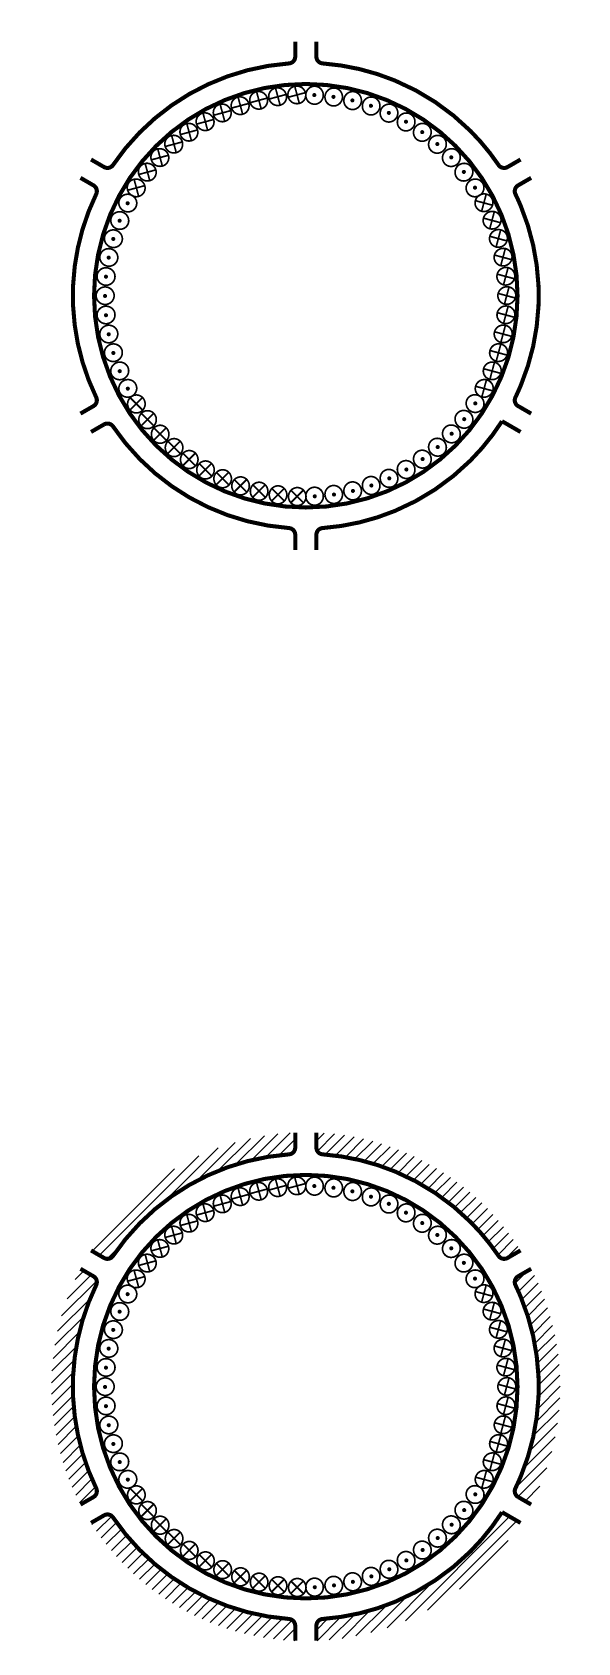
# Model space of a CAD drawing. Header units: inches. Extents: x 0 to 281, y -41 to 106.
# Drawn here: x 195.549 to 197.159, y 47.092 to 51.845 of the extents above; entities that cross this region are included whole.
import ezdxf

# ---------------------------------------------------------------- set-up
doc = ezdxf.new("R2010")
doc.units = ezdxf.units.IN
doc.header["$LTSCALE"] = 0.08
doc.header["$MEASUREMENT"] = 0

# ---------------------------------------------------------------- blocks, each defined once
blk = doc.blocks.new('*U34')
at = {"color": 0}
for points, const_width in [([(-0.0259, -0.0011, 0.096349), (-0.0234, -0.0112, 0.097578), (-0.0175, -0.0195, 0.099368), (-0.0088, -0.0249, 0.100672), (0.0012, -0.0265, 0.100672), (0.0109, -0.0241, 0.099368), (0.0191, -0.0179, 0.097578), (0.0243, -0.0091, 0.096349), (0.0259, 0.0011, 0.096349), (0.0234, 0.0112, 0.097578), (0.0175, 0.0195, 0.099368), (0.0088, 0.0249, 0.100672), (-0.0012, 0.0265, 0.100672), (-0.0109, 0.0241, 0.099368), (-0.0191, 0.0179, 0.097578), (-0.0243, 0.0091, 0.096349)], 0.005), ([(-0.0023, -0.0002, 1), (0.0037, -0.0002, 1)], 0.006)]:
    blk.add_lwpolyline(points, format="xyb", close=True, dxfattribs=dict(at, const_width=const_width))
blk = doc.blocks.new('*U35')
at = {"color": 0, "linetype": 'ByBlock', "lineweight": -2, "transparency": 16777216}
for p, rotation in [((195.2184, 45.3692), 54.99999999999989), ((195.1856, 45.3228), 49.49999999999989), ((195.1485, 45.2797), 43.99999999999991), ((195.1074, 45.2404), 38.49999999999988), ((195.0149, 45.1745), 27.4999999999999), ((195.0628, 45.2052), 32.99999999999986), ((194.9116, 45.1274), 16.49999999999989), ((194.9644, 45.1484), 21.99999999999989), ((194.8012, 45.1009), 5.499999999999906), ((194.857, 45.1115), 10.99999999999986)]:
    blk.add_blockref('*U34', p, dxfattribs=dict(at, rotation=rotation))
blk.add_blockref('*U34', (194.7446, 45.0957), dxfattribs=at)
blk = doc.blocks.new('*U36')
at = {"color": 0}
for points, const_width in [([(-0.0259, -0.0011, 0.096349), (-0.0234, -0.0112, 0.097578), (-0.0175, -0.0195, 0.099368), (-0.0088, -0.0249, 0.100672), (0.0012, -0.0265, 0.100672), (0.0109, -0.0241, 0.099368), (0.0191, -0.0179, 0.097578), (0.0243, -0.0091, 0.096349), (0.0259, 0.0011, 0.096349), (0.0234, 0.0112, 0.097578), (0.0175, 0.0195, 0.099368), (0.0088, 0.0249, 0.100672), (-0.0012, 0.0265, 0.100672), (-0.0109, 0.0241, 0.099368), (-0.0191, 0.0179, 0.097578), (-0.0243, 0.0091, 0.096349)], 0.005), ([(-0.0023, -0.0002, 1), (0.0037, -0.0002, 1)], 0.006)]:
    blk.add_lwpolyline(points, format="xyb", close=True, dxfattribs=dict(at, const_width=const_width))
blk = doc.blocks.new('*U37')
at = {"color": 0, "linetype": 'ByBlock', "lineweight": -2, "transparency": 16777216}
for p, rotation in [((195.2184, 45.3692), 54.99999999999989), ((195.1856, 45.3228), 49.49999999999989), ((195.1485, 45.2797), 43.99999999999991), ((195.1074, 45.2404), 38.49999999999988), ((195.0149, 45.1745), 27.4999999999999), ((195.0628, 45.2052), 32.99999999999986), ((194.9116, 45.1274), 16.49999999999989), ((194.9644, 45.1484), 21.99999999999989), ((194.8012, 45.1009), 5.499999999999906), ((194.857, 45.1115), 10.99999999999986)]:
    blk.add_blockref('*U36', p, dxfattribs=dict(at, rotation=rotation))
blk.add_blockref('*U36', (194.7446, 45.0957), dxfattribs=at)
blk = doc.blocks.new('*U38')
at = {"color": 0}
for points, const_width in [([(-0.0259, -0.0011, 0.096349), (-0.0234, -0.0112, 0.097578), (-0.0175, -0.0195, 0.099368), (-0.0088, -0.0249, 0.100672), (0.0012, -0.0265, 0.100672), (0.0109, -0.0241, 0.099368), (0.0191, -0.0179, 0.097578), (0.0243, -0.0091, 0.096349), (0.0259, 0.0011, 0.096349), (0.0234, 0.0112, 0.097578), (0.0175, 0.0195, 0.099368), (0.0088, 0.0249, 0.100672), (-0.0012, 0.0265, 0.100672), (-0.0109, 0.0241, 0.099368), (-0.0191, 0.0179, 0.097578), (-0.0243, 0.0091, 0.096349)], 0.005), ([(-0.0023, -0.0002, 1), (0.0037, -0.0002, 1)], 0.006)]:
    blk.add_lwpolyline(points, format="xyb", close=True, dxfattribs=dict(at, const_width=const_width))
blk = doc.blocks.new('*U39')
at = {"color": 0, "linetype": 'ByBlock', "lineweight": -2, "transparency": 16777216}
for p, rotation in [((195.2184, 45.3692), 54.99999999999989), ((195.1856, 45.3228), 49.49999999999989), ((195.1485, 45.2797), 43.99999999999991), ((195.1074, 45.2404), 38.49999999999988), ((195.0149, 45.1745), 27.4999999999999), ((195.0628, 45.2052), 32.99999999999986), ((194.9116, 45.1274), 16.49999999999989), ((194.9644, 45.1484), 21.99999999999989), ((194.8012, 45.1009), 5.499999999999906), ((194.857, 45.1115), 10.99999999999986)]:
    blk.add_blockref('*U38', p, dxfattribs=dict(at, rotation=rotation))
blk.add_blockref('*U38', (194.7446, 45.0957), dxfattribs=at)
blk = doc.blocks.new('*U46')
at = {"color": 0, "const_width": 0.005}
blk.add_lwpolyline([(0.0259, -0.0011, -0.096349), (0.0234, -0.0112, -0.097578), (0.0175, -0.0195, -0.099368), (0.0088, -0.0249, -0.100672), (-0.0012, -0.0265, -0.100672), (-0.0109, -0.0241, -0.099368), (-0.0191, -0.0179, -0.097578), (-0.0243, -0.0091, -0.096349), (-0.0259, 0.0011, -0.096349), (-0.0234, 0.0112, -0.097578), (-0.0175, 0.0195, -0.099368), (-0.0088, 0.0249, -0.100672), (0.0012, 0.0265, -0.100672), (0.0109, 0.0241, -0.099368), (0.0191, 0.0179, -0.097578), (0.0243, 0.0091, -0.096349)], format="xyb", close=True, dxfattribs=at)
for points in [[(-0.019, -0.0181), (0.0181, 0.019)], [(0.0184, -0.0181), (-0.0187, 0.019)]]:
    blk.add_lwpolyline(points, dxfattribs=at)
blk = doc.blocks.new('*U47')
at = {"color": 0, "linetype": 'ByBlock', "lineweight": -2, "transparency": 16777216}
for p in [(194.2186, 45.3681), (194.2516, 45.3217), (194.2888, 45.2786), (194.3299, 45.2392), (194.3747, 45.204), (194.4226, 45.1733), (194.4733, 45.1473), (194.5262, 45.1262), (194.5809, 45.1104), (194.6368, 45.0998), (194.6935, 45.0947)]:
    blk.add_blockref('*U46', p, dxfattribs=at)
blk = doc.blocks.new('*U48')
at = {"color": 0, "const_width": 0.005}
blk.add_lwpolyline([(0.0259, -0.0011, -0.096349), (0.0234, -0.0112, -0.097578), (0.0175, -0.0195, -0.099368), (0.0088, -0.0249, -0.100672), (-0.0012, -0.0265, -0.100672), (-0.0109, -0.0241, -0.099368), (-0.0191, -0.0179, -0.097578), (-0.0243, -0.0091, -0.096349), (-0.0259, 0.0011, -0.096349), (-0.0234, 0.0112, -0.097578), (-0.0175, 0.0195, -0.099368), (-0.0088, 0.0249, -0.100672), (0.0012, 0.0265, -0.100672), (0.0109, 0.0241, -0.099368), (0.0191, 0.0179, -0.097578), (0.0243, 0.0091, -0.096349)], format="xyb", close=True, dxfattribs=at)
for points in [[(-0.019, -0.0181), (0.0181, 0.019)], [(0.0184, -0.0181), (-0.0187, 0.019)]]:
    blk.add_lwpolyline(points, dxfattribs=at)
blk = doc.blocks.new('*U49')
at = {"color": 0, "linetype": 'ByBlock', "lineweight": -2, "transparency": 16777216}
for p in [(194.2186, 45.3681), (194.2516, 45.3217), (194.2888, 45.2786), (194.3299, 45.2392), (194.3747, 45.204), (194.4226, 45.1733), (194.4733, 45.1473), (194.5262, 45.1262), (194.5809, 45.1104), (194.6368, 45.0998), (194.6935, 45.0947)]:
    blk.add_blockref('*U48', p, dxfattribs=at)
blk = doc.blocks.new('*U50')
at = {"color": 0, "const_width": 0.005}
blk.add_lwpolyline([(0.0259, -0.0011, -0.096349), (0.0234, -0.0112, -0.097578), (0.0175, -0.0195, -0.099368), (0.0088, -0.0249, -0.100672), (-0.0012, -0.0265, -0.100672), (-0.0109, -0.0241, -0.099368), (-0.0191, -0.0179, -0.097578), (-0.0243, -0.0091, -0.096349), (-0.0259, 0.0011, -0.096349), (-0.0234, 0.0112, -0.097578), (-0.0175, 0.0195, -0.099368), (-0.0088, 0.0249, -0.100672), (0.0012, 0.0265, -0.100672), (0.0109, 0.0241, -0.099368), (0.0191, 0.0179, -0.097578), (0.0243, 0.0091, -0.096349)], format="xyb", close=True, dxfattribs=at)
for points in [[(-0.019, -0.0181), (0.0181, 0.019)], [(0.0184, -0.0181), (-0.0187, 0.019)]]:
    blk.add_lwpolyline(points, dxfattribs=at)
blk = doc.blocks.new('*U51')
at = {"color": 0, "linetype": 'ByBlock', "lineweight": -2, "transparency": 16777216}
for p in [(194.2186, 45.3681), (194.2516, 45.3217), (194.2888, 45.2786), (194.3299, 45.2392), (194.3747, 45.204), (194.4226, 45.1733), (194.4733, 45.1473), (194.5262, 45.1262), (194.5809, 45.1104), (194.6368, 45.0998), (194.6935, 45.0947)]:
    blk.add_blockref('*U50', p, dxfattribs=at)
blk = doc.blocks.new('*U58')
at = {"color": 0}
for points, const_width in [([(-0.0259, -0.0011, 0.096349), (-0.0234, -0.0112, 0.097578), (-0.0175, -0.0195, 0.099368), (-0.0088, -0.0249, 0.100672), (0.0012, -0.0265, 0.100672), (0.0109, -0.0241, 0.099368), (0.0191, -0.0179, 0.097578), (0.0243, -0.0091, 0.096349), (0.0259, 0.0011, 0.096349), (0.0234, 0.0112, 0.097578), (0.0175, 0.0195, 0.099368), (0.0088, 0.0249, 0.100672), (-0.0012, 0.0265, 0.100672), (-0.0109, 0.0241, 0.099368), (-0.0191, 0.0179, 0.097578), (-0.0243, 0.0091, 0.096349)], 0.005), ([(-0.0023, -0.0002, 1), (0.0037, -0.0002, 1)], 0.006)]:
    blk.add_lwpolyline(points, format="xyb", close=True, dxfattribs=dict(at, const_width=const_width))
blk = doc.blocks.new('*U59')
at = {"color": 0, "linetype": 'ByBlock', "lineweight": -2, "transparency": 16777216}
for p, rotation in [((195.2184, 45.3692), 54.99999999999989), ((195.1856, 45.3228), 49.49999999999989), ((195.1485, 45.2797), 43.99999999999991), ((195.1074, 45.2404), 38.49999999999988), ((195.0149, 45.1745), 27.4999999999999), ((195.0628, 45.2052), 32.99999999999986), ((194.9116, 45.1274), 16.49999999999989), ((194.9644, 45.1484), 21.99999999999989), ((194.8012, 45.1009), 5.499999999999906), ((194.857, 45.1115), 10.99999999999986)]:
    blk.add_blockref('*U58', p, dxfattribs=dict(at, rotation=rotation))
blk.add_blockref('*U58', (194.7446, 45.0957), dxfattribs=at)
blk = doc.blocks.new('*U60')
at = {"color": 0}
for points, const_width in [([(-0.0259, -0.0011, 0.096349), (-0.0234, -0.0112, 0.097578), (-0.0175, -0.0195, 0.099368), (-0.0088, -0.0249, 0.100672), (0.0012, -0.0265, 0.100672), (0.0109, -0.0241, 0.099368), (0.0191, -0.0179, 0.097578), (0.0243, -0.0091, 0.096349), (0.0259, 0.0011, 0.096349), (0.0234, 0.0112, 0.097578), (0.0175, 0.0195, 0.099368), (0.0088, 0.0249, 0.100672), (-0.0012, 0.0265, 0.100672), (-0.0109, 0.0241, 0.099368), (-0.0191, 0.0179, 0.097578), (-0.0243, 0.0091, 0.096349)], 0.005), ([(-0.0023, -0.0002, 1), (0.0037, -0.0002, 1)], 0.006)]:
    blk.add_lwpolyline(points, format="xyb", close=True, dxfattribs=dict(at, const_width=const_width))
blk = doc.blocks.new('*U61')
at = {"color": 0, "linetype": 'ByBlock', "lineweight": -2, "transparency": 16777216}
for p, rotation in [((195.2184, 45.3692), 54.99999999999989), ((195.1856, 45.3228), 49.49999999999989), ((195.1485, 45.2797), 43.99999999999991), ((195.1074, 45.2404), 38.49999999999988), ((195.0149, 45.1745), 27.4999999999999), ((195.0628, 45.2052), 32.99999999999986), ((194.9116, 45.1274), 16.49999999999989), ((194.9644, 45.1484), 21.99999999999989), ((194.8012, 45.1009), 5.499999999999906), ((194.857, 45.1115), 10.99999999999986)]:
    blk.add_blockref('*U60', p, dxfattribs=dict(at, rotation=rotation))
blk.add_blockref('*U60', (194.7446, 45.0957), dxfattribs=at)
blk = doc.blocks.new('*U62')
at = {"color": 0}
for points, const_width in [([(-0.0259, -0.0011, 0.096349), (-0.0234, -0.0112, 0.097578), (-0.0175, -0.0195, 0.099368), (-0.0088, -0.0249, 0.100672), (0.0012, -0.0265, 0.100672), (0.0109, -0.0241, 0.099368), (0.0191, -0.0179, 0.097578), (0.0243, -0.0091, 0.096349), (0.0259, 0.0011, 0.096349), (0.0234, 0.0112, 0.097578), (0.0175, 0.0195, 0.099368), (0.0088, 0.0249, 0.100672), (-0.0012, 0.0265, 0.100672), (-0.0109, 0.0241, 0.099368), (-0.0191, 0.0179, 0.097578), (-0.0243, 0.0091, 0.096349)], 0.005), ([(-0.0023, -0.0002, 1), (0.0037, -0.0002, 1)], 0.006)]:
    blk.add_lwpolyline(points, format="xyb", close=True, dxfattribs=dict(at, const_width=const_width))
blk = doc.blocks.new('*U63')
at = {"color": 0, "linetype": 'ByBlock', "lineweight": -2, "transparency": 16777216}
for p, rotation in [((195.2184, 45.3692), 54.99999999999989), ((195.1856, 45.3228), 49.49999999999989), ((195.1485, 45.2797), 43.99999999999991), ((195.1074, 45.2404), 38.49999999999988), ((195.0149, 45.1745), 27.4999999999999), ((195.0628, 45.2052), 32.99999999999986), ((194.9116, 45.1274), 16.49999999999989), ((194.9644, 45.1484), 21.99999999999989), ((194.8012, 45.1009), 5.499999999999906), ((194.857, 45.1115), 10.99999999999986)]:
    blk.add_blockref('*U62', p, dxfattribs=dict(at, rotation=rotation))
blk.add_blockref('*U62', (194.7446, 45.0957), dxfattribs=at)
blk = doc.blocks.new('*U70')
at = {"color": 0, "const_width": 0.005}
blk.add_lwpolyline([(0.0259, -0.0011, -0.096349), (0.0234, -0.0112, -0.097578), (0.0175, -0.0195, -0.099368), (0.0088, -0.0249, -0.100672), (-0.0012, -0.0265, -0.100672), (-0.0109, -0.0241, -0.099368), (-0.0191, -0.0179, -0.097578), (-0.0243, -0.0091, -0.096349), (-0.0259, 0.0011, -0.096349), (-0.0234, 0.0112, -0.097578), (-0.0175, 0.0195, -0.099368), (-0.0088, 0.0249, -0.100672), (0.0012, 0.0265, -0.100672), (0.0109, 0.0241, -0.099368), (0.0191, 0.0179, -0.097578), (0.0243, 0.0091, -0.096349)], format="xyb", close=True, dxfattribs=at)
for points in [[(-0.019, -0.0181), (0.0181, 0.019)], [(0.0184, -0.0181), (-0.0187, 0.019)]]:
    blk.add_lwpolyline(points, dxfattribs=at)
blk = doc.blocks.new('*U71')
at = {"color": 0, "linetype": 'ByBlock', "lineweight": -2, "transparency": 16777216}
for p in [(194.2186, 45.3681), (194.2516, 45.3217), (194.2888, 45.2786), (194.3299, 45.2392), (194.3747, 45.204), (194.4226, 45.1733), (194.4733, 45.1473), (194.5262, 45.1262), (194.5809, 45.1104), (194.6368, 45.0998), (194.6935, 45.0947)]:
    blk.add_blockref('*U70', p, dxfattribs=at)
blk = doc.blocks.new('*U72')
at = {"color": 0, "const_width": 0.005}
blk.add_lwpolyline([(0.0259, -0.0011, -0.096349), (0.0234, -0.0112, -0.097578), (0.0175, -0.0195, -0.099368), (0.0088, -0.0249, -0.100672), (-0.0012, -0.0265, -0.100672), (-0.0109, -0.0241, -0.099368), (-0.0191, -0.0179, -0.097578), (-0.0243, -0.0091, -0.096349), (-0.0259, 0.0011, -0.096349), (-0.0234, 0.0112, -0.097578), (-0.0175, 0.0195, -0.099368), (-0.0088, 0.0249, -0.100672), (0.0012, 0.0265, -0.100672), (0.0109, 0.0241, -0.099368), (0.0191, 0.0179, -0.097578), (0.0243, 0.0091, -0.096349)], format="xyb", close=True, dxfattribs=at)
for points in [[(-0.019, -0.0181), (0.0181, 0.019)], [(0.0184, -0.0181), (-0.0187, 0.019)]]:
    blk.add_lwpolyline(points, dxfattribs=at)
blk = doc.blocks.new('*U73')
at = {"color": 0, "linetype": 'ByBlock', "lineweight": -2, "transparency": 16777216}
for p in [(194.2186, 45.3681), (194.2516, 45.3217), (194.2888, 45.2786), (194.3299, 45.2392), (194.3747, 45.204), (194.4226, 45.1733), (194.4733, 45.1473), (194.5262, 45.1262), (194.5809, 45.1104), (194.6368, 45.0998), (194.6935, 45.0947)]:
    blk.add_blockref('*U72', p, dxfattribs=at)
blk = doc.blocks.new('*U74')
at = {"color": 0, "const_width": 0.005}
blk.add_lwpolyline([(0.0259, -0.0011, -0.096349), (0.0234, -0.0112, -0.097578), (0.0175, -0.0195, -0.099368), (0.0088, -0.0249, -0.100672), (-0.0012, -0.0265, -0.100672), (-0.0109, -0.0241, -0.099368), (-0.0191, -0.0179, -0.097578), (-0.0243, -0.0091, -0.096349), (-0.0259, 0.0011, -0.096349), (-0.0234, 0.0112, -0.097578), (-0.0175, 0.0195, -0.099368), (-0.0088, 0.0249, -0.100672), (0.0012, 0.0265, -0.100672), (0.0109, 0.0241, -0.099368), (0.0191, 0.0179, -0.097578), (0.0243, 0.0091, -0.096349)], format="xyb", close=True, dxfattribs=at)
for points in [[(-0.019, -0.0181), (0.0181, 0.019)], [(0.0184, -0.0181), (-0.0187, 0.019)]]:
    blk.add_lwpolyline(points, dxfattribs=at)
blk = doc.blocks.new('*U75')
at = {"color": 0, "linetype": 'ByBlock', "lineweight": -2, "transparency": 16777216}
for p in [(194.2186, 45.3681), (194.2516, 45.3217), (194.2888, 45.2786), (194.3299, 45.2392), (194.3747, 45.204), (194.4226, 45.1733), (194.4733, 45.1473), (194.5262, 45.1262), (194.5809, 45.1104), (194.6368, 45.0998), (194.6935, 45.0947)]:
    blk.add_blockref('*U74', p, dxfattribs=at)

msp = doc.modelspace()

# ---------------------------------------------------------------- hatches: boundary and pattern name
h = msp.add_hatch()
h.set_pattern_fill('ANSI31', color=256, scale=0.19)
h.set_pattern_definition([(45, (-0.273514, 0), (-0.016793786, 0.016793786), [])])
h.paths.add_polyline_path([(196.9902, 47.4454), (196.9355, 47.477, -0.054135), (196.8425, 47.3614, -0.098491), (196.6194, 47.2123, -0.080221), (196.4061, 47.1618, 0.393134), (196.3876, 47.1419), (196.3876, 47.0975, 0.245754)])
h.paths.add_polyline_path([(197.107, 47.8475, 0.121076), (197.0215, 48.1954), (196.9831, 48.1733, 0.393134), (196.9751, 48.1472, -0.014601), (196.9915, 48.1106, -0.087026), (197.0431, 47.8788, -0.022739), (197.0431, 47.8163, -0.087026), (196.9915, 47.5844, -0.014601), (196.9751, 47.5478, 0.393134), (196.9831, 47.5217), (197.0215, 47.4996, 0.121076)])
h.paths.add_polyline_path([(196.3876, 48.5975), (196.3876, 48.5531, 0.393134), (196.4061, 48.5332, -0.080221), (196.6194, 48.4827, -0.098491), (196.8425, 48.3336, -0.04736), (196.9252, 48.2335, 0.393134), (196.9518, 48.2274), (196.9902, 48.2496, 0.245754)])
h.paths.add_polyline_path([(196.3065, 48.5332, 0.393134), (196.3251, 48.5531), (196.3251, 48.5975, 0.245754), (195.7224, 48.2496), (195.7608, 48.2274, 0.393134), (195.7874, 48.2335, -0.229453)])
h.paths.add_polyline_path([(195.6695, 47.8788, -0.101756), (195.7376, 48.1472, 0.393134), (195.7296, 48.1733), (195.6912, 48.1954, 0.121076), (195.6057, 47.8475, 0.121076), (195.6912, 47.4996), (195.7296, 47.5217, 0.393134), (195.7376, 47.5478, -0.101756), (195.6695, 47.8163, -0.022739)])
h.paths.add_polyline_path([(195.7874, 47.4615, 0.393134), (195.7608, 47.4676), (195.7224, 47.4454, 0.245754), (196.3251, 47.0975), (196.3251, 47.1419, 0.393134), (196.3065, 47.1618, -0.229453)])

# ---------------------------------------------------------------- linework, layer by layer
at = {"color": 0}
for points in [[(196.3251, 51.8175, 0.012, 0.012, 0), (196.3251, 51.7732, 0.012, 0.012, -0.393134), (196.3065, 51.7532, 0.012, 0.012, 0.229453), (195.7874, 51.4535, 0.012, 0.012, -0.393134), (195.7608, 51.4474, 0.012, 0.012, 0), (195.7224, 51.4696, 0, 0, 0)], [(195.6912, 50.7196, 0.012, 0.012, 0), (195.7296, 50.7418, 0.012, 0.012, 0.393134), (195.7376, 50.7678, 0.012, 0.012, -0.101756), (195.6695, 51.0363, 0.012, 0.012, -0.022739), (195.6695, 51.0988, 0.012, 0.012, -0.101756), (195.7376, 51.3673, 0.012, 0.012, 0.393134), (195.7296, 51.3933, 0.012, 0.012, 0), (195.6912, 51.4155, 0, 0, 0)], [(197.0215, 51.4155, 0.012, 0.012, 0), (196.9831, 51.3933, 0.012, 0.012, 0.393134), (196.9751, 51.3673, 0.012, 0.012, -0.014601), (196.9915, 51.3306, 0.012, 0.012, -0.087026), (197.0431, 51.0988, 0.012, 0.012, -0.022739), (197.0431, 51.0363, 0.012, 0.012, -0.087026), (196.9915, 50.8044, 0.012, 0.012, -0.014601), (196.9751, 50.7678, 0.012, 0.012, 0.393134), (196.9831, 50.7418, 0.012, 0.012, 0), (197.0215, 50.7196, 0, 0, 0)], [(196.3251, 50.3175, 0.012, 0.012, 0), (196.3251, 50.3619, 0.012, 0.012, 0.393134), (196.3065, 50.3818, 0.012, 0.012, -0.229453), (195.7874, 50.6816, 0.012, 0.012, 0.393134), (195.7608, 50.6876, 0.012, 0.012, 0), (195.7224, 50.6655, 0, 0, 0)], [(196.9902, 50.6655, 0.012, 0.012, 0), (196.9355, 50.6971, 0.012, 0.012, -0.054135), (196.8425, 50.5814, 0.012, 0.012, -0.098491), (196.6194, 50.4324, 0.012, 0.012, -0.080221), (196.4061, 50.3818, 0.012, 0.012, 0.393134), (196.3876, 50.3619, 0.012, 0.012, 0), (196.3876, 50.3175, 0, 0, 0)], [(196.3251, 48.5975, 0.012, 0.012, 0), (196.3251, 48.5531, 0.012, 0.012, -0.393134), (196.3065, 48.5332, 0.012, 0.012, 0.229453), (195.7874, 48.2335, 0.012, 0.012, -0.393134), (195.7608, 48.2274, 0.012, 0.012, 0), (195.7224, 48.2496, 0, 0, 0)], [(195.6912, 47.4996, 0.012, 0.012, 0), (195.7296, 47.5217, 0.012, 0.012, 0.393134), (195.7376, 47.5478, 0.012, 0.012, -0.101756), (195.6695, 47.8163, 0.012, 0.012, -0.022739), (195.6695, 47.8788, 0.012, 0.012, -0.101756), (195.7376, 48.1472, 0.012, 0.012, 0.393134), (195.7296, 48.1733, 0.012, 0.012, 0), (195.6912, 48.1954, 0, 0, 0)], [(197.0215, 48.1954, 0.012, 0.012, 0), (196.9831, 48.1733, 0.012, 0.012, 0.393134), (196.9751, 48.1472, 0.012, 0.012, -0.014601), (196.9915, 48.1106, 0.012, 0.012, -0.087026), (197.0431, 47.8788, 0.012, 0.012, -0.022739), (197.0431, 47.8163, 0.012, 0.012, -0.087026), (196.9915, 47.5844, 0.012, 0.012, -0.014601), (196.9751, 47.5478, 0.012, 0.012, 0.393134), (196.9831, 47.5217, 0.012, 0.012, 0), (197.0215, 47.4996, 0, 0, 0)], [(196.3251, 47.0975, 0.012, 0.012, 0), (196.3251, 47.1419, 0.012, 0.012, 0.393134), (196.3065, 47.1618, 0.012, 0.012, -0.229453), (195.7874, 47.4615, 0.012, 0.012, 0.393134), (195.7608, 47.4676, 0.012, 0.012, 0), (195.7224, 47.4454, 0, 0, 0)], [(196.9902, 47.4454, 0.012, 0.012, 0), (196.9355, 47.477, 0.012, 0.012, -0.054135), (196.8425, 47.3614, 0.012, 0.012, -0.098491), (196.6194, 47.2123, 0.012, 0.012, -0.080221), (196.4061, 47.1618, 0.012, 0.012, 0.393134), (196.3876, 47.1419, 0.012, 0.012, 0), (196.3876, 47.0975, 0, 0, 0)]]:
    msp.add_lwpolyline(points, format="xyseb", dxfattribs=at)
at = {"color": 0, "const_width": 0.012}
for points in [[(196.3876, 51.8175), (196.3876, 51.7732, 0.393134), (196.4061, 51.7532, -0.080221), (196.6194, 51.7027, -0.098491), (196.8425, 51.5537, -0.04736), (196.9252, 51.4535, 0.393134), (196.9518, 51.4474), (196.9902, 51.4696)], [(196.3876, 48.5975), (196.3876, 48.5531, 0.393134), (196.4061, 48.5332, -0.080221), (196.6194, 48.4827, -0.098491), (196.8425, 48.3336, -0.04736), (196.9252, 48.2335, 0.393134), (196.9518, 48.2274), (196.9902, 48.2496)]]:
    msp.add_lwpolyline(points, format="xyb", dxfattribs=at)
for points in [[(196.3563, 50.4425, 0.098491), (196.5955, 50.4901, 0.098491), (196.7983, 50.6256, 0.098491), (196.9337, 50.8284, 0.098491), (196.9813, 51.0675, 0.098491), (196.9337, 51.3067, 0.098491), (196.7983, 51.5095, 0.098491), (196.5955, 51.645, 0.098491), (196.3563, 51.6925, 0.098491), (196.1171, 51.645, 0.098491), (195.9144, 51.5095, 0.098491), (195.7789, 51.3067, 0.098491), (195.7313, 51.0675, 0.098491), (195.7789, 50.8284, 0.098491), (195.9144, 50.6256, 0.098491), (196.1171, 50.4901, 0.098491)], [(196.3563, 47.2225, 0.098491), (196.5955, 47.2701, 0.098491), (196.7983, 47.4056, 0.098491), (196.9337, 47.6083, 0.098491), (196.9813, 47.8475, 0.098491), (196.9337, 48.0867, 0.098491), (196.7983, 48.2894, 0.098491), (196.5955, 48.4249, 0.098491), (196.3563, 48.4725, 0.098491), (196.1171, 48.4249, 0.098491), (195.9144, 48.2894, 0.098491), (195.7789, 48.0867, 0.098491), (195.7313, 47.8475, 0.098491), (195.7789, 47.6083, 0.098491), (195.9144, 47.4056, 0.098491), (196.1171, 47.2701, 0.098491)]]:
    msp.add_lwpolyline(points, format="xyb", close=True, dxfattribs=at)

# ---------------------------------------------------------------- block references
at = {"color": 0}
for name, p, rotation in [('*U75', (254.1492, 242.5427), 239.9999999999996), ('*U61', (333.2822, -94.7201), 120), ('*U63', (254.1492, 242.5427), 239.9999999999999), ('*U73', (333.2822, -94.7201), 120.0000000000004), ('*U51', (254.1492, 239.3226), 239.9999999999996), ('*U37', (333.2822, -97.9401), 120), ('*U39', (254.1492, 239.3226), 239.9999999999999), ('*U49', (333.2822, -97.9401), 120.0000000000004)]:
    msp.add_blockref(name, p, dxfattribs=dict(at, rotation=rotation))
for name, p in [('*U71', (1.6376, 5.38)), ('*U59', (1.6376, 5.38)), ('*U47', (1.6376, 2.16)), ('*U35', (1.6376, 2.16))]:
    msp.add_blockref(name, p, dxfattribs=at)

doc.saveas('drawing.dxf')
